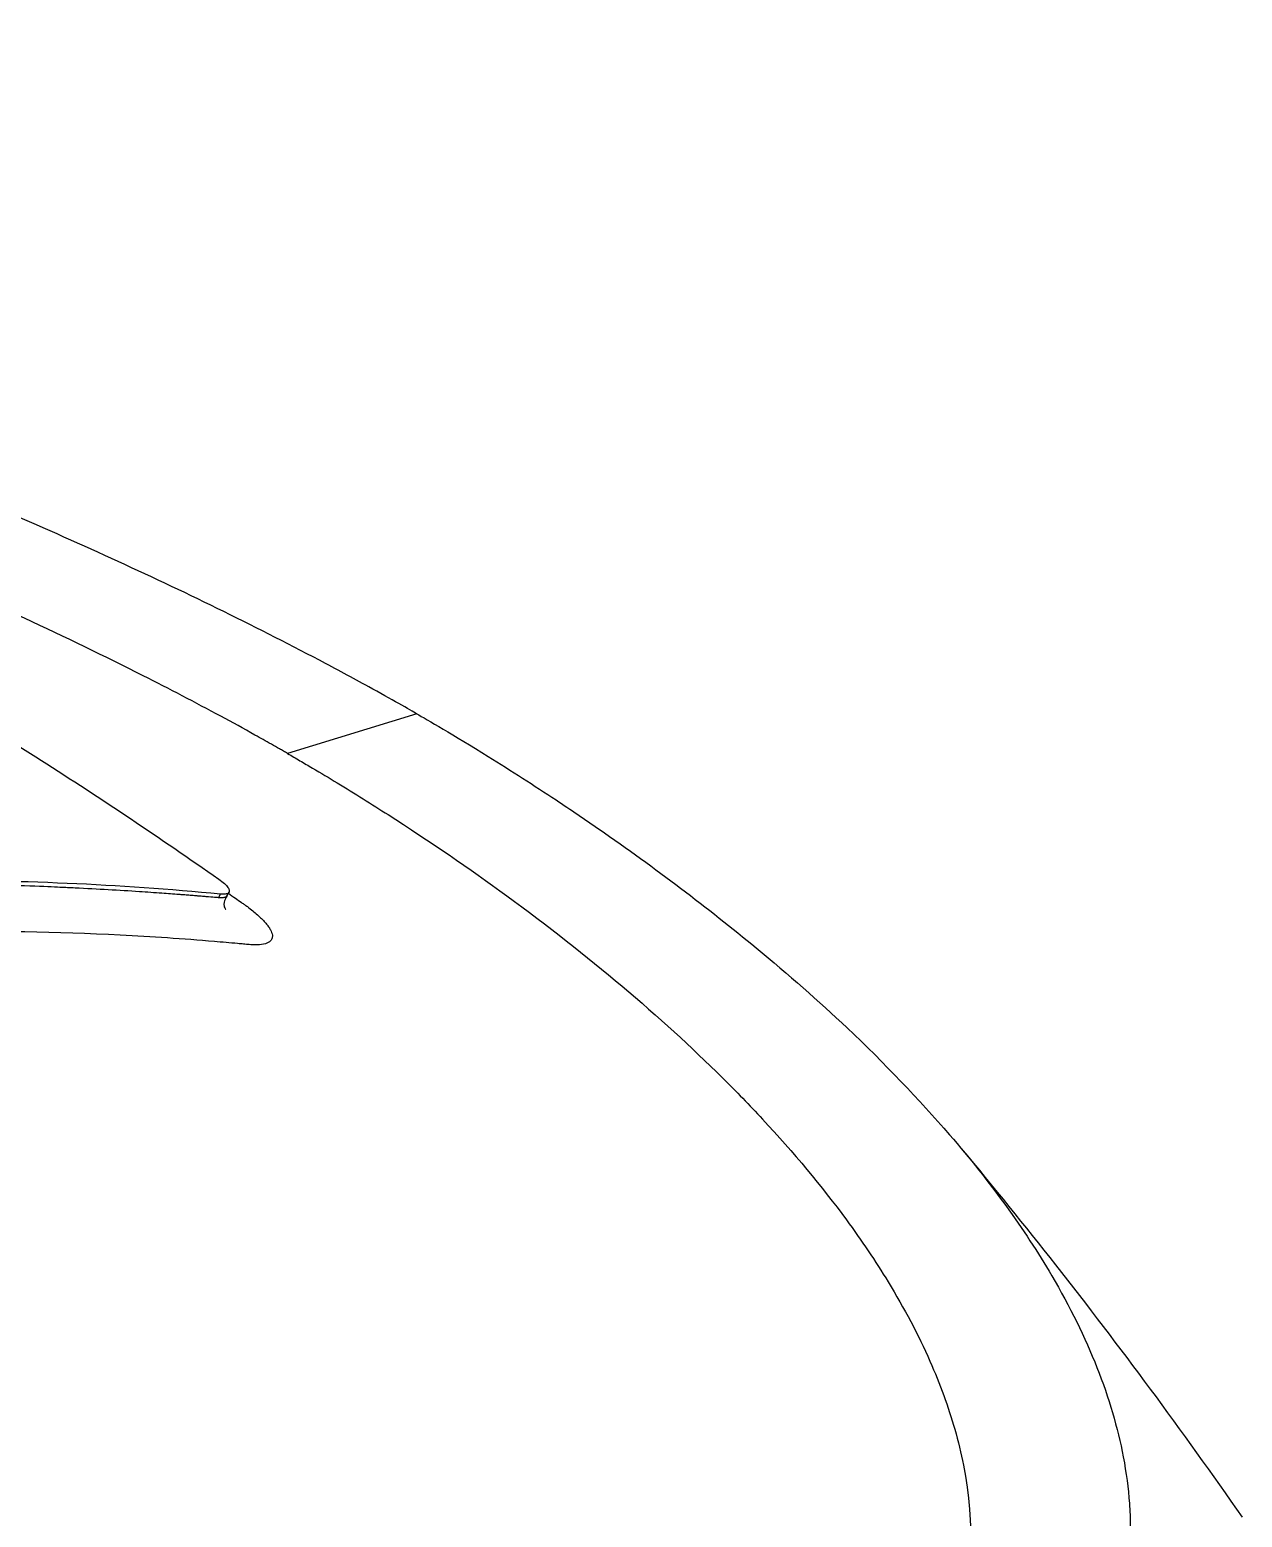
# Model space of a CAD drawing. Header units: millimetres. Extents: x 0 to 4378, y 0 to 2376.
# Drawn here: x 2740.43 to 2761.12, y 1266.41 to 1291.78 of the extents above; entities that cross this region are included whole.
import ezdxf

# ---------------------------------------------------------------- set-up
doc = ezdxf.new("R2010")
doc.units = ezdxf.units.MM
doc.header["$LTSCALE"] = 0.2
doc.layers.add('01_Object Line', color=4, linetype='Continuous')

# ---------------------------------------------------------------- blocks, each defined once
blk = doc.blocks.new('A$C7c2cc22e_1')
for p, q in [((236.821, 246.091), (234.612, 245.415)), ((233.435, 242.953), (233.47, 243.014)), ((233.579, 242.981), (233.616, 243.045))]:
    blk.add_line(p, q)
for points, knots in [([(236.821, 246.091), (236.72, 246.149), (236.378, 246.344), (235.723, 246.703), (235.441, 246.855), (234.591, 247.303), (234.009, 247.598), (232.235, 248.466), (231.004, 249.026), (228.917, 249.918), (228.041, 250.279), (226.659, 250.822), (226.153, 251.016), (224.279, 251.715), (222.884, 252.201), (219.608, 253.264), (217.677, 253.834), (214.6, 254.646), (213.474, 254.924), (206.818, 256.454), (201.82, 257.152), (195.379, 257.673), (193.087, 257.76), (187.708, 257.722), (183.202, 257.477), (176.993, 255.792), (175.23, 255.066), (172.411, 253.337), (171.358, 252.334), (170.702, 251.216)], [-11.591769, -11.591769, -11.591769, -11.591769, -11.369233, -11.369233, -11.2055, -11.2055, -10.879051, -10.879051, -10.229253, -10.229253, -9.808886, -9.808886, -9.569695, -9.569695, -8.931682, -8.931682, -8.097781, -8.097781, -7.622133, -7.622133, -5.29353, -5.29353, -3.945591, -3.945591, -1.974095, -1.974095, -0.987299, -0.987299, -0.000001, -0.000001, -0.000001, -0.000001]), ([(234.612, 245.415), (234.587, 245.429), (234.567, 245.441), (234.521, 245.467), (234.499, 245.48), (234.43, 245.519), (234.384, 245.545), (234.245, 245.624), (234.152, 245.676), (233.866, 245.836), (233.673, 245.942), (233.041, 246.283), (232.6, 246.513), (230.841, 247.402), (229.444, 248.049), (226.065, 249.498), (224.018, 250.289), (218.893, 252.073), (215.746, 253.009), (207.29, 255.103), (202.403, 255.889), (192.73, 256.829), (188.351, 256.745), (181.757, 256.078), (178.974, 255.462), (174.445, 253.703), (172.747, 252.572), (171.675, 251.22)], [-6.407087, -6.407087, -6.407087, -6.407087, -6.401237, -6.401237, -6.39525, -6.39525, -6.383254, -6.383254, -6.359103, -6.359103, -6.309555, -6.309555, -6.200269, -6.200269, -5.881807, -5.881807, -5.449682, -5.449682, -4.832371, -4.832371, -3.815475, -3.815475, -2.514487, -2.514487, -1.264317, -1.264317, -0.000001, -0.000001, -0.000001, -0.000001]), ([(221.267, 250.304), (222.337, 249.809), (223.398, 249.288), (225.463, 248.215), (226.464, 247.667), (228.452, 246.517), (229.436, 245.919), (231.432, 244.646), (232.441, 243.97), (233.439, 243.27)], [-1.723661, -1.723661, -1.723661, -1.723661, -1.283811, -1.283811, -0.862142, -0.862142, -0.440299, -0.440299, -0.000001, -0.000001, -0.000001, -0.000001]), ([(236.821, 246.091), (236.99, 245.993), (237.442, 245.733), (238.436, 245.117), (238.821, 244.869), (239.446, 244.455), (239.692, 244.288), (240.891, 243.457), (241.788, 242.778), (243.161, 241.644), (243.679, 241.187), (244.807, 240.124), (245.391, 239.516), (246.608, 238.102), (247.191, 237.298), (248.276, 235.45), (248.688, 234.413), (248.928, 233.145), (248.962, 232.881), (248.991, 232.49), (248.996, 232.361), (248.999, 232.105), (248.997, 231.979), (248.988, 231.787), (248.983, 231.723), (248.968, 231.53), (248.954, 231.405), (248.918, 231.158), (248.896, 231.036), (248.858, 230.855), (248.844, 230.795), (248.814, 230.672), (248.798, 230.609), (248.763, 230.485), (248.745, 230.423), (248.686, 230.237), (248.642, 230.112), (248.553, 229.879), (248.505, 229.766), (248.404, 229.544), (248.35, 229.435), (248.176, 229.109), (248.045, 228.894), (247.747, 228.461), (247.577, 228.241), (247.231, 227.842), (247.059, 227.662), (246.815, 227.427), (246.763, 227.379), (246.497, 227.135), (246.271, 226.947), (245.909, 226.671), (245.785, 226.58), (245.531, 226.403), (245.401, 226.315), (245.134, 226.143), (244.999, 226.059), (244.788, 225.934), (244.716, 225.892), (244.575, 225.811), (244.505, 225.772), (244.359, 225.692), (244.284, 225.652), (244.071, 225.539), (243.923, 225.464), (242.623, 224.826), (241.298, 224.338), (239.679, 223.897), (239.54, 223.86), (239.26, 223.788), (239.122, 223.754), (238.847, 223.687), (238.711, 223.655), (238.439, 223.593), (238.304, 223.563), (238.036, 223.505), (237.901, 223.477), (237.513, 223.398), (237.25, 223.348), (236.482, 223.209), (235.959, 223.125), (235.223, 223.02), (234.992, 222.989), (234.65, 222.945), (234.54, 222.932), (234.214, 222.893), (233.998, 222.868), (233.575, 222.823), (233.371, 222.803), (232.775, 222.747), (232.382, 222.714), (231.285, 222.636), (230.572, 222.598), (229.301, 222.552), (228.748, 222.54), (227.347, 222.525), (226.49, 222.532), (225.184, 222.565), (224.746, 222.579), (224.082, 222.607), (223.861, 222.618), (223.527, 222.635), (223.415, 222.641), (223.248, 222.65), (223.192, 222.653), (223.108, 222.658), (223.08, 222.659), (223.024, 222.662), (222.996, 222.664), (222.968, 222.666)], [0.000492, 0.000492, 0.000492, 0.000492, 0.070477, 0.070477, 0.116784, 0.116784, 0.147598, 0.147598, 0.270163, 0.270163, 0.35129, 0.35129, 0.459378, 0.459378, 0.603543, 0.603543, 0.795477, 0.795477, 0.846759, 0.846759, 0.872247, 0.872247, 0.897546, 0.897546, 0.910816, 0.910816, 0.936058, 0.936058, 0.961053, 0.961053, 0.973407, 0.973407, 0.986612, 0.986612, 0.999925, 0.999925, 1.026343, 1.026343, 1.051465, 1.051465, 1.076258, 1.076258, 1.125243, 1.125243, 1.177878, 1.177878, 1.224985, 1.224985, 1.237745, 1.237745, 1.287061, 1.287061, 1.311764, 1.311764, 1.336615, 1.336615, 1.361333, 1.361333, 1.372959, 1.372959, 1.384222, 1.384222, 1.395507, 1.395507, 1.41867, 1.41867, 1.596072, 1.596072, 1.612752, 1.612752, 1.628768, 1.628768, 1.644172, 1.644172, 1.659003, 1.659003, 1.673475, 1.673475, 1.702106, 1.702106, 1.756638, 1.756638, 1.781274, 1.781274, 1.792708, 1.792708, 1.814679, 1.814679, 1.835454, 1.835454, 1.874477, 1.874477, 1.942807, 1.942807, 1.994085, 1.994085, 2.070998, 2.070998, 2.109452, 2.109452, 2.128666, 2.128666, 2.138273, 2.138273, 2.143077, 2.143077, 2.145479, 2.145479, 2.147874, 2.147874, 2.147874, 2.147874]), ([(234.612, 245.415), (234.653, 245.391), (234.685, 245.373), (234.755, 245.332), (234.791, 245.311), (234.898, 245.249), (234.968, 245.208), (235.182, 245.081), (235.323, 244.997), (235.76, 244.732), (236.051, 244.55), (237.041, 243.916), (237.718, 243.452), (239.75, 241.968), (240.984, 240.924), (242.271, 239.649), (242.5, 239.413), (243.254, 238.602), (243.733, 238.028), (244.412, 237.104), (244.649, 236.752), (245.141, 235.946), (245.38, 235.495), (245.75, 234.656), (245.892, 234.268), (246.06, 233.68), (246.109, 233.476), (246.348, 232.258), (246.311, 231.284), (245.897, 229.915), (245.702, 229.476), (245.194, 228.631), (244.881, 228.226), (244.147, 227.459), (243.727, 227.098), (242.778, 226.413), (242.247, 226.09), (239.317, 224.57), (236.167, 223.72), (231.461, 223.176), (230.544, 223.097), (228.178, 222.953), (226.692, 222.918), (224.383, 222.943), (223.599, 222.965), (222.008, 223.034), (221.2, 223.081), (220.384, 223.141)], [0.000001, 0.000001, 0.000001, 0.000001, 0.017289, 0.017289, 0.034993, 0.034993, 0.070506, 0.070506, 0.142461, 0.142461, 0.294734, 0.294734, 0.67969, 0.67969, 1.52071, 1.52071, 1.712137, 1.712137, 2.17847, 2.17847, 2.468632, 2.468632, 2.845677, 2.845677, 3.177241, 3.177241, 3.354712, 3.354712, 4.246918, 4.246918, 4.688059, 4.688059, 5.129475, 5.129475, 5.562211, 5.562211, 5.997516, 5.997516, 7.753462, 7.753462, 8.159608, 8.159608, 8.770872, 8.770872, 9.07783, 9.07783, 9.385555, 9.385555, 9.385555, 9.385555]), ([(233.47, 243.014), (231.741, 243.182), (229.979, 243.258), (226.344, 243.227), (224.472, 243.116), (222.57, 242.909)], [-1.719587, -1.719587, -1.719587, -1.719587, -0.870829, -0.870829, -0.000001, -0.000001, -0.000001, -0.000001]), ([(230.215, 243.15), (229.99, 243.159), (229.706, 243.167), (229.363, 243.173), (228.796, 243.184), (228.335, 243.182), (227.98, 243.178)], [0.6281551, 0.6281551, 0.6281551, 0.6281551, 0.75, 0.75, 0.75, 1, 1, 1, 1]), ([(233.435, 242.953), (233.428, 242.954), (233.414, 242.955), (233.392, 242.957), (233.363, 242.959), (233.322, 242.963), (233.267, 242.967), (233.249, 242.969), (233.23, 242.97), (233.208, 242.972), (233.181, 242.974), (233.15, 242.977), (233.116, 242.98), (233.111, 242.98), (233.105, 242.98), (233.099, 242.981), (233.089, 242.982), (233.08, 242.982), (233.07, 242.983), (233.055, 242.984), (233.039, 242.986), (233.024, 242.987), (233.009, 242.988), (232.993, 242.989), (232.978, 242.991), (232.962, 242.992), (232.947, 242.993), (232.932, 242.994), (232.9, 242.997), (232.869, 242.999), (232.84, 243.001), (232.813, 243.003), (232.787, 243.005), (232.762, 243.007), (232.665, 243.015), (232.568, 243.022), (232.471, 243.029), (232.343, 243.038), (232.216, 243.047), (232.087, 243.055), (231.743, 243.078), (231.377, 243.099), (230.988, 243.118), (230.903, 243.122), (230.818, 243.126), (230.731, 243.13), (230.623, 243.135), (230.451, 243.143), (230.215, 243.15)], [0, 0, 0, 0, 0.0133397, 0.0133397, 0.0133397, 0.03125, 0.03125, 0.03125, 0.0436988, 0.0436988, 0.0436988, 0.0597938, 0.0597938, 0.0597938, 0.0625, 0.0625, 0.0625, 0.0673095, 0.0673095, 0.0673095, 0.0751746, 0.0751746, 0.0751746, 0.0832707, 0.0832707, 0.0832707, 0.0916192, 0.0916192, 0.0916192, 0.1091793, 0.1091793, 0.1091793, 0.125, 0.125, 0.125, 0.1792162, 0.1792162, 0.1792162, 0.25, 0.25, 0.25, 0.4553665, 0.4553665, 0.4553665, 0.5, 0.5, 0.5, 0.6281551, 0.6281551, 0.6281551, 0.6281551]), ([(233.439, 243.27), (233.477, 243.244), (233.509, 243.218), (233.562, 243.171), (233.582, 243.149), (233.611, 243.108), (233.619, 243.089), (233.622, 243.057), (233.617, 243.044), (233.594, 243.024), (233.576, 243.017), (233.53, 243.011), (233.503, 243.011), (233.47, 243.014)], [-0.09818224, -0.09818224, -0.09818224, -0.09818224, -0.08163434, -0.08163434, -0.06586622, -0.06586622, -0.04902056, -0.04902056, -0.0323577, -0.0323577, -0.01585951, -0.01585951, -0.00000099, -0.00000099, -0.00000099, -0.00000099]), ([(233.579, 242.982), (233.579, 242.981), (233.578, 242.981), (233.578, 242.981), (233.574, 242.973), (233.565, 242.966), (233.549, 242.96), (233.548, 242.959), (233.546, 242.959), (233.544, 242.958), (233.525, 242.953), (233.502, 242.951), (233.481, 242.951), (233.464, 242.951), (233.448, 242.952), (233.435, 242.953)], [0.6308489, 0.6308489, 0.6308489, 0.6308489, 0.6333546, 0.6333546, 0.6333546, 0.75, 0.75, 0.75, 0.7608461, 0.7608461, 0.7608461, 0.894498, 0.894498, 0.894498, 0.9998939, 0.9998939, 0.9998939, 0.9998939]), ([(233.576, 242.978), (233.565, 242.96), (233.556, 242.943), (233.541, 242.909), (233.536, 242.894), (233.528, 242.857), (233.528, 242.836), (233.532, 242.803), (233.537, 242.79), (233.547, 242.769), (233.553, 242.762), (233.558, 242.756), (233.559, 242.756), (233.559, 242.756)], [0.000311, 0.000311, 0.000311, 0.000311, 0.007183, 0.007183, 0.01325929, 0.01325929, 0.02256167, 0.02256167, 0.03116217, 0.03116217, 0.04207073, 0.04207073, 0.04742149, 0.04742149, 0.04742149, 0.04742149]), ([(233.605, 243.028), (233.646, 243), (233.686, 242.972), (233.726, 242.943), (233.76, 242.92), (233.795, 242.896), (233.829, 242.872), (233.846, 242.86), (233.863, 242.848), (233.879, 242.836), (233.896, 242.824), (233.913, 242.812), (233.929, 242.801), (233.992, 242.753), (234.05, 242.707), (234.101, 242.662), (234.152, 242.617), (234.196, 242.574), (234.232, 242.533), (234.241, 242.523), (234.249, 242.513), (234.257, 242.503), (234.262, 242.498), (234.265, 242.493), (234.269, 242.488), (234.271, 242.486), (234.273, 242.483), (234.275, 242.481), (234.277, 242.478), (234.278, 242.476), (234.28, 242.473), (234.287, 242.464), (234.294, 242.454), (234.3, 242.445), (234.303, 242.44), (234.306, 242.436), (234.309, 242.431), (234.312, 242.427), (234.314, 242.422), (234.317, 242.418), (234.319, 242.413), (234.322, 242.409), (234.324, 242.405), (234.332, 242.39), (234.338, 242.376), (234.343, 242.362), (234.349, 242.345), (234.353, 242.328), (234.355, 242.313), (234.356, 242.306), (234.356, 242.299), (234.356, 242.293)], [-0.17029811, -0.17029811, -0.17029811, -0.17029811, -0.16774075, -0.16774075, -0.16774075, -0.16558048, -0.16558048, -0.16558048, -0.16450034, -0.16450034, -0.16450034, -0.1634202, -0.1634202, -0.1634202, -0.15909966, -0.15909966, -0.15909966, -0.15477911, -0.15477911, -0.15477911, -0.15369897, -0.15369897, -0.15369897, -0.1531589, -0.1531589, -0.1531589, -0.15288887, -0.15288887, -0.15288887, -0.15261883, -0.15261883, -0.15261883, -0.1515387, -0.1515387, -0.1515387, -0.15099863, -0.15099863, -0.15099863, -0.15045856, -0.15045856, -0.15045856, -0.14991849, -0.14991849, -0.14991849, -0.14810764, -0.14810764, -0.14810764, -0.14575673, -0.14575673, -0.14575673, -0.14474859, -0.14474859, -0.14474859, -0.14474859]), ([(234.356, 242.293), (234.355, 242.285), (234.354, 242.276), (234.353, 242.269), (234.35, 242.255), (234.344, 242.243), (234.336, 242.231), (234.329, 242.22), (234.319, 242.21), (234.306, 242.2), (234.3, 242.196), (234.293, 242.192), (234.286, 242.188), (234.279, 242.184), (234.271, 242.18), (234.263, 242.176), (234.229, 242.163), (234.187, 242.154), (234.136, 242.15), (234.111, 242.148), (234.084, 242.147), (234.055, 242.148), (234.04, 242.148), (234.025, 242.148), (234.01, 242.149), (233.994, 242.15), (233.979, 242.151), (233.962, 242.153), (233.946, 242.154), (233.929, 242.156), (233.913, 242.157), (233.896, 242.159), (233.879, 242.16), (233.863, 242.162), (233.83, 242.165), (233.797, 242.168), (233.763, 242.171), (233.631, 242.183), (233.498, 242.195), (233.365, 242.206), (232.833, 242.251), (232.297, 242.286), (231.758, 242.314), (230.681, 242.368), (229.591, 242.388), (228.489, 242.374)], [-0.1447486, -0.1447486, -0.1447486, -0.1447486, -0.1434058, -0.1434058, -0.1434058, -0.1410549, -0.1410549, -0.1410549, -0.138704, -0.138704, -0.138704, -0.1375285, -0.1375285, -0.1375285, -0.1363531, -0.1363531, -0.1363531, -0.1316512, -0.1316512, -0.1316512, -0.1293003, -0.1293003, -0.1293003, -0.1281249, -0.1281249, -0.1281249, -0.1269494, -0.1269494, -0.1269494, -0.125774, -0.125774, -0.125774, -0.1245985, -0.1245985, -0.1245985, -0.1222476, -0.1222476, -0.1222476, -0.1128439, -0.1128439, -0.1128439, -0.0752293, -0.0752293, -0.0752293, 0, 0, 0, 0]), ([(246.113, 238.674), (246.665, 238.012), (247.191, 237.362), (248.81, 235.303), (249.877, 233.863), (250.908, 232.384)], [0, 0, 0, 0, 0.2726758, 0.2726758, 0.832405, 0.832405, 0.832405, 0.832405])]:
    blk.add_open_spline(points, degree=3, knots=knots)

msp = doc.modelspace()

# ---------------------------------------------------------------- block references
at = {"layer": '01_Object Line'}
msp.add_blockref('A$C7c2cc22e_1', (2510.212, 1034.021), dxfattribs=at)

doc.saveas('drawing.dxf')
